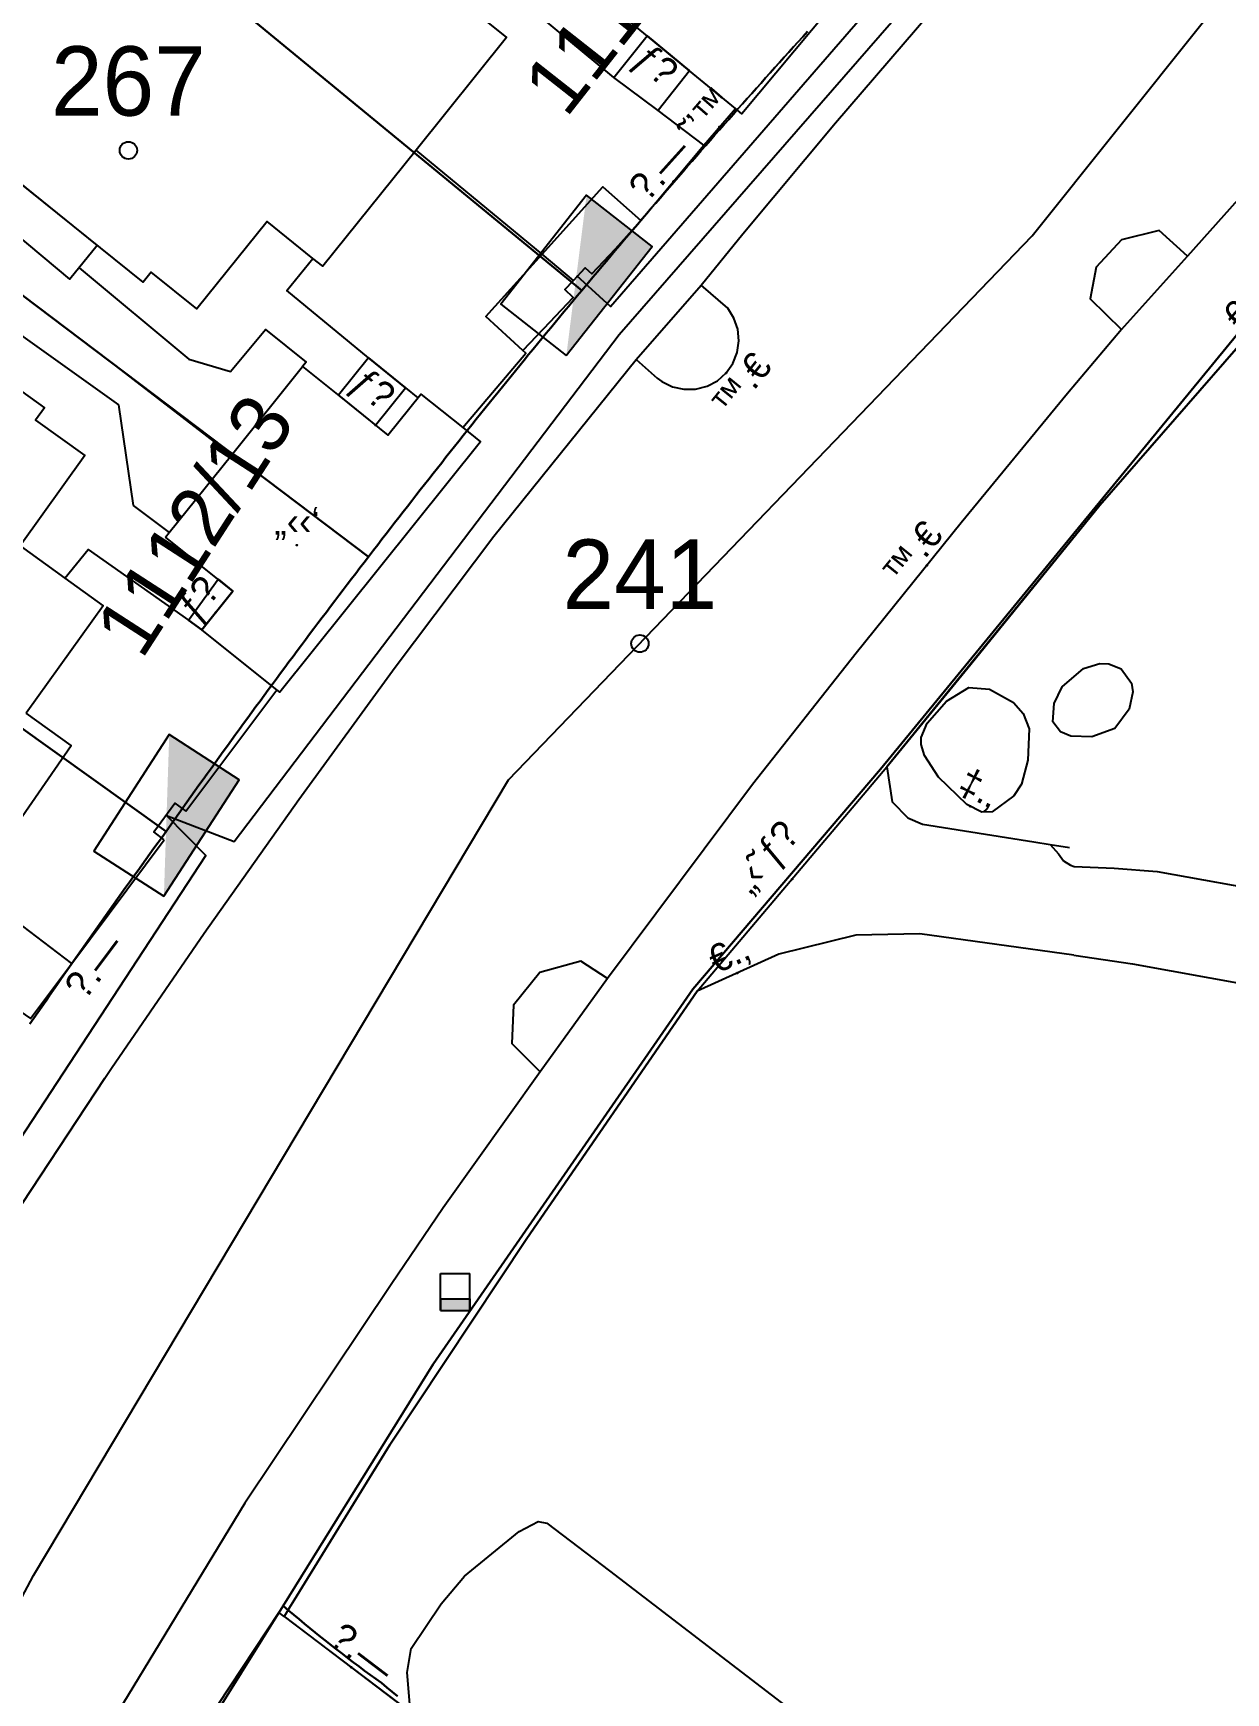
# Model space of a CAD drawing. Header units: metres. Extents: x 218299 to 220222, y 572714 to 574340.
# Drawn here: x 218821.99 to 218856.38, y 573582.81 to 573630.65 of the extents above; entities that cross this region are included whole.
import ezdxf
from ezdxf.enums import TextEntityAlignment as Align

# ---------------------------------------------------------------- set-up
doc = ezdxf.new("R2010")
doc.units = ezdxf.units.M
doc.header["$MEASUREMENT"] = 0
for name, color, linetype in [('1602', 44, 'Continuous'), ('1603', 44, 'Continuous'), ('6151', 102, 'CABLEUNDEXIST03'), ('6261', 7, 'Continuous'), ('A_POINTS', 2, 'Continuous'), ('M2200', 253, 'Continuous'), ('M2207', 253, 'Continuous'), ('M2220', 253, 'Continuous'), ('M2401', 7, 'Continuous'), ('M2404', 7, 'Continuous'), ('M2407', 253, 'Continuous'), ('M2408', 253, 'Continuous'), ('M2412', 253, 'Continuous'), ('M2420', 253, 'Continuous'), ('M2601', 253, 'Continuous'), ('M2602', 253, 'Continuous'), ('M2604', 253, 'Continuous'), ('M2605', 253, 'Continuous'), ('M2612', 253, 'Continuous'), ('M2802', 253, 'Continuous'), ('M5235', 253, 'Continuous')]:
    doc.layers.add(name, color=color, linetype=linetype)
doc.styles.add('HEBTXT', font='HEBTXT')
doc.styles.add('MAVAT_HEBTXT', font='HEBTXT')
doc.linetypes.add('CABLEUNDEXIST03', pattern='A,3.5,[222,elecad.shx,S=0.01,R=0,X=0,Y=0],1.5', length=5)

# ---------------------------------------------------------------- blocks, each defined once
blk = doc.blocks.new('6261')
blk.add_lwpolyline([(-2, -1.2), (2, -1.2), (2, 1.2), (-2, 1.2)], close=True)
at = {"color": 0}
blk.add_solid([(2, 1.2), (-2, -1.2), (2, -1.2)], dxfattribs=at)
at = {"color": 0, "style": 'HEBTXT'}
blk.add_attdef('PIL_NAME', (2.689, 2.418), '', height=1.7, dxfattribs=at)
at = {"style": 'HEBTXT'}
blk.add_attdef('CAMUT_MONIM', (2.489, 0.218), '', height=1.7, dxfattribs=at)
at = {"color": 0, "style": 'HEBTXT', "flags": 1}
for tag, p in [('TYPE', (2.585, -1.773)), ('MAP_TYPE', (2.689, -3.782))]:
    blk.add_attdef(tag, p, '', height=1.7, dxfattribs=at)
blk = doc.blocks.new('1603')
at = {"layer": 'A_POINTS'}
blk.add_circle((0, 0), 0.25, dxfattribs=at)
at = {"color": 0, "style": 'HEBTXT'}
blk.add_attdef('PARCEL_NUM', text='', height=2, dxfattribs=at).set_placement((0, 1), align=Align.CENTER)
at = {"color": 0, "style": 'HEBTXT', "flags": 1}
blk.add_attdef('LOT_NUM', text='', height=2, dxfattribs=at).set_placement((0, -2.5), align=Align.CENTER)
blk = doc.blocks.new('M2404')
blk.add_circle((0, 0), 0.025)
at = {"style": 'MAVAT_HEBTXT'}
blk.add_attdef('NAME', text='', height=0.8, dxfattribs=at).set_placement((0, 1.592), align=Align.MIDDLE)
blk = doc.blocks.new('M2408')
blk.add_circle((0, 0), 0.025)
at = {"style": 'MAVAT_HEBTXT'}
blk.add_attdef('NAME', text='', height=0.8, dxfattribs=at).set_placement((0, 1.592), align=Align.MIDDLE)
blk = doc.blocks.new('M2602')
blk.add_circle((0, 0), 0.025)
at = {"style": 'MAVAT_HEBTXT'}
blk.add_attdef('NAME', text='', height=0.8, dxfattribs=at).set_placement((0, 1.592), align=Align.MIDDLE)
blk = doc.blocks.new('M2604')
blk.add_circle((0, 0), 0.025)
at = {"style": 'MAVAT_HEBTXT'}
blk.add_attdef('NAME', text='', height=0.8, dxfattribs=at).set_placement((0, 1.592), align=Align.MIDDLE)
blk = doc.blocks.new('M2605')
blk.add_circle((0, 0), 0.025)
at = {"style": 'MAVAT_HEBTXT'}
blk.add_attdef('NAME', text='', height=0.8, dxfattribs=at).set_placement((0, 1.592), align=Align.MIDDLE)
blk = doc.blocks.new('M2612')
blk.add_circle((0, 0), 0.025)
at = {"style": 'MAVAT_HEBTXT'}
blk.add_attdef('NAME', text='', height=0.8, dxfattribs=at).set_placement((0, 1.592), align=Align.MIDDLE)
blk = doc.blocks.new('M2207')
blk.add_circle((0, 0), 0.025)
at = {"style": 'MAVAT_HEBTXT'}
blk.add_attdef('NAME', text='', height=0.8, dxfattribs=at).set_placement((0, 1.592), align=Align.MIDDLE)
blk = doc.blocks.new('M2412')
blk.add_circle((0, 0), 0.025)
at = {"style": 'MAVAT_HEBTXT'}
blk.add_attdef('NAME', text='', height=0.8, dxfattribs=at).set_placement((0, 1.592), align=Align.MIDDLE)
blk = doc.blocks.new('*U89')
at = {"linetype": 'Continuous'}
for p, q in [((-0.845, 0), (-0.845, -0.663)), ((0.845, 0), (0.845, -0.663))]:
    blk.add_line(p, q, dxfattribs=at)
blk.add_solid([(-0.845, 0), (-0.845, -0.663), (0.845, -0.663)], dxfattribs=at)
at = {"linetype": 'Continuous', "extrusion": (0, 0, -1)}
blk.add_solid([(0.845, 0), (-0.845, 0), (-0.845, -0.663)], dxfattribs=at)
blk = doc.blocks.new('M5235')
for points in [[(-0.845, 1.471), (0.845, 1.471)], [(-0.845, -0.663), (-0.845, 1.471)], [(0.845, -0.663), (0.845, 1.471)], [(-0.845, 0), (0.845, 0)], [(-0.845, -0.663), (0.845, -0.663)]]:
    blk.add_lwpolyline(points)
at = {"linetype": 'Continuous'}
blk.add_blockref('*U89', (0, 0), dxfattribs=at)
at = {"style": 'MAVAT_HEBTXT', "flags": 1}
for tag, p in [('MARK', (0, 2.721)), ('HEIGHT', (0, -1.915)), ('NAME', (0, -4.483))]:
    blk.add_attdef(tag, text='', height=0.8, dxfattribs=at).set_placement(p, align=Align.MIDDLE)
blk = doc.blocks.new('111')
at = {"layer": 'M2200'}
for points in [[(218834.079, 573631.78, 583.965), (218835.642, 573630.523, 583.365), (218833.031, 573627.273, 583.276), (218830.343, 573623.929, 583.185), (218830.059, 573624.157, 583.387), (218828.737, 573625.219, 584.325), (218826.714, 573622.701, 583.785), (218825.392, 573623.763, 586.185), (218825.158, 573623.471, 586.215), (218821.073, 573626.754, 586.215), (218818.042, 573629.19, 586.215), (218818.289, 573629.497, 586.216), (218817.071, 573630.475, 583.696), (218819.382, 573633.351, 583.696)], [(218814.846, 573625.217, 585.285), (218822.312, 573619.846, 585.315), (218822.058, 573619.492, 585.315), (218823.48, 573618.469, 582.645), (218821.611, 573615.87, 582.825), (218822.907, 573614.938, 582.404), (218824.011, 573614.143, 582.045), (218821.786, 573611.05, 582.045)]]:
    blk.add_polyline3d(points, dxfattribs=at)
at = {"layer": 'M2207'}
for points in [[(218838.18, 573631.817, 582.254), (218838.284, 573631.934, 582.254), (218840.104, 573633.973, 582.254), (218838.834, 573635.107, 582.671), (218838.644, 573635.277, 582.734), (218838.861, 573635.52, 582.744), (218839.618, 573636.369, 582.78), (218839.917, 573636.704, 582.794), (218840.151, 573636.495, 582.761), (218841.313, 573635.458, 582.599), (218842.283, 573636.545, 582.269), (218842.283, 573636.545, 582.269), (218843.077, 573635.836, 582.166), (218844.37, 573634.681, 581.999), (218844.37, 573634.681, 581.999), (218845.479, 573635.924, 581.942), (218845.54, 573635.992, 581.939), (218847.428, 573634.306, 581.584), (218847.428, 573634.306, 581.584), (218842.425, 573628.32, 581.607), (218842.239, 573628.473, 581.635), (218840.919, 573629.56, 581.836), (218839.708, 573630.558, 582.021)], [(218821.073, 573626.754, 583.434), (218823.838, 573624.532, 583.434), (218823.05, 573623.552, 583.059), (218820.204, 573625.934, 583.059)], [(218825.808, 573616.121, 581.789), (218825.911, 573616.249, 581.789), (218827.707, 573618.483, 581.789), (218829.76, 573621.039, 581.789), (218829.76, 573621.039, 581.789), (218830.811, 573620.194, 581.725), (218832.22, 573619.062, 581.639), (218833.172, 573620.246, 581.549), (218834.378, 573619.277, 581.275), (218834.893, 573618.863, 581.159), (218829.098, 573611.652, 581.069), (218829.014, 573611.719, 581.08), (218828.929, 573611.787, 581.091), (218826.858, 573613.451, 581.369), (218826.858, 573613.451, 581.369), (218826.858, 573613.451, 581.369), (218827.75, 573614.561, 581.519), (218827.75, 573614.561, 581.519), (218827.75, 573614.561, 581.519), (218827.314, 573614.911, 581.579)]]:
    blk.add_polyline3d(points, close=True, dxfattribs=at)
at = {"layer": 'M2220', "lineweight": -3}
for points in [[(218829.375, 573585.245), (218829.52, 573585.48), (218832.275, 573589.954), (218836.226, 573595.906), (218841.136, 573603.029), (218846.61, 573609.495), (218849.026, 573612.462), (218852.752, 573617.038), (218858.52, 573623.657)], [(218832.866, 573582.247), (218829.23, 573585.01)]]:
    blk.add_lwpolyline(points, dxfattribs=at)
at = {"layer": 'M2401'}
for points in [[(218818.225, 573591.681, 577.314), (218824.06, 573600.527, 577.974), (218824.249, 573600.808, 577.993), (218826.918, 573604.703, 578.232), (218829.646, 573608.559, 578.433), (218832.432, 573612.375, 578.597), (218835.276, 573616.149, 578.724), (218839.374, 573621.238, 578.994), (218839.984, 573620.706, 579.024), (218840.121, 573620.605, 579.028), (218840.425, 573620.456, 579.038), (218840.755, 573620.381, 579.049), (218841.093, 573620.386, 579.061), (218841.421, 573620.47, 579.073), (218841.721, 573620.628, 579.085), (218841.974, 573620.852, 579.096), (218842.169, 573621.129, 579.105), (218842.294, 573621.444, 579.113), (218842.341, 573621.779, 579.117), (218842.309, 573622.117, 579.119), (218842.199, 573622.437, 579.118), (218842.017, 573622.723, 579.114), (218841.25, 573623.379, 579.114), (218842.455, 573624.865, 579.197), (218845.123, 573628.066, 579.359), (218847.848, 573631.22, 579.494)], [(218859.705, 573629.181, 579.417), (218855.276, 573624.219, 579.267), (218854.463, 573624.963, 579.267), (218853.377, 573624.689, 579.207), (218852.647, 573623.9, 579.147), (218852.475, 573622.991, 579.147), (218853.377, 573622.101, 579.147), (218851.812, 573620.265, 578.99), (218848.753, 573616.536, 578.725), (218845.727, 573612.778, 578.527), (218842.732, 573608.991, 578.397), (218838.548, 573603.401, 578.127), (218837.785, 573603.896, 578.217), (218836.597, 573603.573, 578.157), (218835.842, 573602.624, 577.977), (218835.789, 573601.525, 577.887), (218836.606, 573600.706, 577.887), (218833.815, 573596.787, 577.797), (218832.317, 573594.58, 577.663), (218828.09, 573588.274, 577.317), (218822.123, 573578.456, 576.837)]]:
    blk.add_polyline3d(points, dxfattribs=at)
at = {"layer": 'M2404'}
for points in [[(218818.225, 573591.681, 577.314), (218824.06, 573600.527, 577.974), (218824.249, 573600.808, 577.993), (218826.918, 573604.703, 578.232), (218829.646, 573608.559, 578.433), (218832.432, 573612.375, 578.597), (218835.276, 573616.149, 578.724), (218839.374, 573621.238, 578.994), (218839.984, 573620.706, 579.024), (218840.121, 573620.605, 579.028), (218840.425, 573620.456, 579.038), (218840.755, 573620.381, 579.049), (218841.093, 573620.386, 579.061), (218841.421, 573620.47, 579.073), (218841.721, 573620.628, 579.085), (218841.974, 573620.852, 579.096), (218842.169, 573621.129, 579.105), (218842.294, 573621.444, 579.113), (218842.341, 573621.779, 579.117), (218842.309, 573622.117, 579.119), (218842.199, 573622.437, 579.118), (218842.017, 573622.723, 579.114), (218841.25, 573623.379, 579.114), (218842.455, 573624.865, 579.197), (218845.123, 573628.066, 579.359), (218847.848, 573631.22, 579.494)], [(218859.705, 573629.181, 579.417), (218855.276, 573624.219, 579.267), (218854.463, 573624.963, 579.267), (218853.377, 573624.689, 579.207), (218852.647, 573623.9, 579.147), (218852.475, 573622.991, 579.147), (218853.377, 573622.101, 579.147), (218851.812, 573620.265, 578.99), (218848.753, 573616.536, 578.725), (218845.727, 573612.778, 578.527), (218842.732, 573608.991, 578.397), (218838.548, 573603.401, 578.127), (218837.785, 573603.896, 578.217), (218836.597, 573603.573, 578.157), (218835.842, 573602.624, 577.977), (218835.789, 573601.525, 577.887), (218836.606, 573600.706, 577.887), (218833.815, 573596.787, 577.797), (218832.317, 573594.58, 577.663), (218828.09, 573588.274, 577.317), (218822.123, 573578.456, 576.837)]]:
    blk.add_polyline3d(points, dxfattribs=at)
at = {"layer": 'M2407'}
for points in [[(218838.738, 573629.374, 580.434), (218834.782, 573632.655, 580.434)], [(218851.321, 573607.262, 578.93), (218851.554, 573606.987, 578.93), (218851.705, 573606.793, 578.93), (218851.906, 573606.662, 578.93), (218852.005, 573606.623, 578.93), (218853.167, 573606.573, 579.05), (218854.405, 573606.481, 579.14), (218857.927, 573605.849, 579.35)], [(218810.426, 573628.388, 579.75), (218810.426, 573628.388, 579.75), (218811.87, 573627.984, 579.75), (218813.183, 573627.916, 579.75), (218813.368, 573627.845, 579.75), (218824.447, 573619.93, 579.75), (218824.447, 573619.93, 579.75)], [(218823.315, 573623.882, 580.432), (218826.482, 573621.246, 580.404), (218827.679, 573620.895, 580.404), (218828.69, 573622.106, 580.404), (218829.858, 573621.16, 580.404), (218829.76, 573621.039, 580.404)], [(218824.872, 573617.031, 579.72), (218825.911, 573616.249, 579.705)], [(218823.101, 573603.827, 579.51), (218820.674, 573605.671, 579.51), (218820.723, 573606.701, 579.51), (218823.082, 573610.113, 579.51), (218821.786, 573611.05, 579.51)], [(218851.997, 573604.071, 578.975), (218853.689, 573603.816, 579.125), (218857.04, 573603.211, 579.275), (218857.574, 573603.035, 579.275), (218858.078, 573602.785, 579.279), (218858.542, 573602.467, 579.288), (218858.956, 573602.086, 579.301), (218859.311, 573601.651, 579.319), (218859.545, 573601.277, 579.335), (218862.347, 573597.381, 579.455), (218862.896, 573596.663, 579.477), (218863.506, 573595.997, 579.494), (218864.172, 573595.386, 579.506), (218864.89, 573594.837, 579.513), (218865.653, 573594.353, 579.515), (218866.456, 573593.939, 579.512), (218867.292, 573593.597, 579.503), (218868.156, 573593.33, 579.49), (218869.039, 573593.14, 579.471), (218869.936, 573593.029, 579.447), (218870.838, 573592.997, 579.419), (218871.507, 573593.026, 579.395), (218874.442, 573593.374, 579.444)]]:
    blk.add_polyline3d(points, dxfattribs=at)
at = {"layer": 'M2408'}
for points in [[(218838.783, 573624.433, 579.172), (218839.509, 573625.252, 579.172)], [(218853.377, 573622.101, 579.147), (218855.276, 573624.219, 579.267)], [(218839.374, 573621.238, 578.994), (218841.25, 573623.379, 579.114)], [(218836.889, 573622.316, 579.06), (218836.107, 573621.502, 579.06)], [(218841.136, 573603.029, 578.214), (218846.61, 573609.495, 578.664)], [(218838.548, 573603.401, 578.127), (218836.606, 573600.706, 577.887)]]:
    blk.add_polyline3d(points, dxfattribs=at)
at = {"layer": 'M2412'}
for points in [[(218838.738, 573629.374, 580.434), (218839.697, 573630.567, 580.434), (218840.919, 573629.56, 579.444), (218840.01, 573628.417, 579.444)], [(218831.656, 573621.287, 580.359), (218830.791, 573620.211, 580.389), (218831.862, 573619.35, 578.769), (218832.727, 573620.426, 578.769)], [(218826.471, 573613.725, 579.51), (218827.321, 573614.906, 579.51), (218827.75, 573614.561, 579.24), (218826.858, 573613.451, 579.24)]]:
    blk.add_polyline3d(points, close=True, dxfattribs=at)
at = {"layer": 'M2420', "linetype": 'Continuous', "lineweight": -3}
blk.add_lwpolyline([(218808, 573559.81), (218822, 573586.19), (218835.7, 573609.12), (218850.8, 573624.81), (218863.09, 573640.19), (218894.3, 573667.88), (218905.3, 573675), (218908.988, 573677.282)], dxfattribs=at)
at = {"layer": 'M2601'}
blk.add_polyline3d([(218829.23, 573585.009, 579), (218829.073, 573585.124, 579), (218827.319, 573582.454, 579.045), (218827.51, 573582.352, 579.045), (218827.264, 573581.929, 579.042), (218824.696, 573577.499, 579.015), (218822.066, 573572.995, 578.775), (218822.066, 573572.995, 578.775)], dxfattribs=at)
at = {"layer": 'M2602'}
for points in [[(218873.147, 573629.856, 580.5), (218873.147, 573629.856, 580.5), (218868.562, 573634.567, 580.56), (218868.562, 573634.567, 580.56), (218865.275, 573631.164, 580.29), (218858.52, 573623.657, 579.96), (218852.752, 573617.038, 579.72), (218846.61, 573609.495, 579.18), (218846.61, 573609.495, 579.18), (218846.757, 573608.49, 579.24), (218847.209, 573608.024, 579.24), (218847.638, 573607.845, 579.24), (218850.844, 573607.337, 579.3), (218851.321, 573607.262, 579.272), (218851.873, 573607.174, 579.24)], [(218836.668, 573624.279, 582.294), (218836.668, 573624.279, 582.294), (218833.031, 573627.273, 582.294)], [(218831.656, 573621.287, 580.599), (218831.656, 573621.287, 580.599), (218829.309, 573623.23, 580.599), (218830.059, 573624.157, 580.599)], [(218837.567, 573623.521, 580.404), (218836.668, 573624.279, 580.404)], [(218836.889, 573622.316, 580.584), (218836.889, 573622.316, 580.584), (218837.564, 573623.032, 580.584), (218837.321, 573623.261, 580.584), (218837.567, 573623.521, 580.584), (218837.912, 573623.887, 580.584), (218838.1, 573623.709, 580.584), (218838.783, 573624.433, 580.584), (218838.783, 573624.433, 580.584)], [(218824.447, 573619.93, 579.87), (218824.872, 573617.031, 579.87), (218824.872, 573617.031, 579.87)], [(218822.907, 573614.938, 580.11), (218823.577, 573615.764, 580.11), (218826.471, 573613.725, 580.11), (218826.858, 573613.451, 580.11)], [(218825.772, 573607.392, 579.51), (218825.466, 573607.621, 579.369), (218826.074, 573608.452, 579.394), (218826.389, 573608.216, 579.51)], [(218851.997, 573604.071, 579.27), (218851.997, 573604.071, 579.27), (218847.556, 573604.687, 579.24), (218845.708, 573604.646, 579.15), (218843.497, 573604.099, 579.06), (218841.136, 573603.029, 578.94), (218841.136, 573603.029, 578.94), (218836.226, 573595.906, 578.46), (218836.226, 573595.906, 578.46)]]:
    blk.add_polyline3d(points, dxfattribs=at)
at = {"layer": 'M2604'}
for points in [[(218852.278, 573612.33, 580.11), (218852.753, 573612.474, 580.11), (218853.006, 573612.465, 580.11), (218853.36, 573612.324, 580.11), (218853.665, 573611.908, 580.11), (218853.703, 573611.659, 580.11), (218853.594, 573611.159, 580.11), (218853.18, 573610.608, 580.11), (218852.523, 573610.359, 580.11), (218851.914, 573610.379, 580.11), (218851.612, 573610.512, 580.11), (218851.389, 573610.8, 580.11), (218851.436, 573611.328, 580.11), (218851.66, 573611.807, 580.11), (218852.278, 573612.33, 580.11)], [(218849.567, 573611.74, 580.11), (218850.261, 573611.353, 580.11), (218850.534, 573611.036, 580.11), (218850.709, 573610.595, 580.11), (218850.676, 573609.694, 580.11), (218850.489, 573608.997, 580.11), (218850.266, 573608.66, 580.11), (218849.648, 573608.204, 580.11), (218849.344, 573608.191, 580.11), (218848.913, 573608.411, 580.11), (218848.097, 573609.202, 580.11), (218847.689, 573609.822, 580.11), (218847.595, 573610.144, 580.11), (218847.599, 573610.347, 580.11), (218847.77, 573610.756, 580.11), (218848.329, 573611.39, 580.11), (218848.97, 573611.783, 580.11), (218849.567, 573611.74, 580.11)]]:
    blk.add_polyline3d(points, dxfattribs=at)
at = {"layer": 'M2605'}
for points in [[(218813.971, 573633.096, 580.5), (218813.971, 573633.096, 580.5), (218811.901, 573630.453, 580.5), (218814.87, 573628.214, 580.464), (218814.897, 573628.194, 580.463), (218824.149, 573621.218, 580.35), (218827.707, 573618.483, 580.35)], [(218834.378, 573619.277, 580.464), (218836.193, 573621.424, 580.464), (218836.107, 573621.502, 580.464), (218835.042, 573622.477, 580.464), (218836.668, 573624.279, 580.464), (218838.42, 573626.223, 580.464), (218839.509, 573625.252, 580.464), (218839.509, 573625.252, 580.464), (218841.331, 573627.424, 580.464), (218841.331, 573627.424, 580.464), (218840.01, 573628.417, 580.464), (218838.738, 573629.374, 580.464), (218838.738, 573629.374, 580.464)], [(218831.656, 573621.287, 580.359), (218833.086, 573620.138, 580.359)], [(218826.389, 573608.216, 579.51), (218829.014, 573611.719, 579.51)], [(218816.411, 573602.62, 579.51), (218817.976, 573604.958, 579.51), (218821.914, 573602.243, 579.51), (218822.866, 573603.513, 579.51), (218823.101, 573603.827, 579.51), (218825.772, 573607.392, 579.51)], [(218836.226, 573595.906, 578.16), (218832.275, 573589.954, 577.95), (218829.52, 573585.48, 577.787), (218829.375, 573585.245, 577.779), (218829.23, 573585.009, 577.77), (218829.23, 573585.009, 577.77), (218832.866, 573582.247, 577.995), (218833.895, 573581.466, 578.059), (218835.034, 573580.6, 578.13), (218836.281, 573579.703, 578.153), (218837.573, 573578.872, 578.171), (218838.907, 573578.109, 578.185), (218840.278, 573577.416, 578.193), (218841.684, 573576.796, 578.197), (218843.12, 573576.249, 578.195), (218844.354, 573575.846, 578.19)]]:
    blk.add_polyline3d(points, dxfattribs=at)
at = {"layer": 'M2612'}
blk.add_polyline3d([(218841.331, 573627.424, 581.154), (218842.239, 573628.473, 581.154)], dxfattribs=at)
at = {"layer": 'M2802'}
blk.add_polyline3d([(218832.866, 573582.247, 577.995), (218832.772, 573583.386, 577.876), (218832.894, 573584.085, 577.852), (218833.752, 573585.368, 577.936), (218834.43, 573586.163, 577.97), (218836.001, 573587.46, 578.056), (218836.552, 573587.744, 578.136), (218836.806, 573587.693, 578.176), (218838.613, 573586.322, 578.356), (218844.266, 573581.988, 578.536)], dxfattribs=at)
at = {"layer": 'M2207'}
ref = blk.add_blockref('M2207', (218829.597, 573615.89), dxfattribs=dict(at, xscale=0.5, yscale=0.5, zscale=0.5))
ref.add_attrib('NAME', '„‹‹‘', dxfattribs={"layer": '0', "height": 0.8, "style": 'MAVAT_HEBTXT'}).set_placement((218829.597, 573616.515), align=Align.MIDDLE)
at = {"layer": 'M2404'}
ref = blk.add_blockref('M2404', (218841.974, 573620.852), dxfattribs=dict(at, xscale=0.5, yscale=0.5, zscale=0.5))
ref.add_attrib('NAME', '™.€', dxfattribs={"layer": '0', "height": 0.8, "rotation": 51.1519, "style": 'MAVAT_HEBTXT'}).set_placement((218842.403, 573620.507), align=Align.MIDDLE)
ref = blk.add_blockref('M2404', (218847.762, 573615.305), dxfattribs=dict(at, xscale=0.5, yscale=0.5, zscale=0.5))
ref.add_attrib('NAME', '™.€', dxfattribs={"layer": '0', "height": 0.8, "rotation": 51.1519, "style": 'MAVAT_HEBTXT'}).set_placement((218847.334, 573615.65), align=Align.MIDDLE)
at = {"layer": 'M2408'}
ref = blk.add_blockref('M2408', (218843.873, 573606.262), dxfattribs=dict(at, xscale=0.5, yscale=0.5, zscale=0.5))
ref.add_attrib('NAME', '„‹˜ƒ\x8e', dxfattribs={"layer": '0', "height": 0.8, "rotation": 49.751, "style": 'MAVAT_HEBTXT'}).set_placement((218843.186, 573606.843), align=Align.MIDDLE)
at = {"layer": 'M2412'}
ref = blk.add_blockref('M2412', (218840.899, 573629.577), dxfattribs=dict(at, xscale=0.5, yscale=0.5, zscale=0.5))
ref.add_attrib('NAME', 'ƒ\x8e', dxfattribs={"layer": '0', "height": 0.8, "rotation": 320.5247, "style": 'MAVAT_HEBTXT'}).set_placement((218839.883, 573629.665), align=Align.MIDDLE)
ref = blk.add_blockref('M2412', (218831.856, 573619.354), dxfattribs=dict(at, xscale=0.5, yscale=0.5, zscale=0.5))
ref.add_attrib('NAME', 'ƒ\x8e', dxfattribs={"layer": '0', "height": 0.8, "rotation": 321.2143, "style": 'MAVAT_HEBTXT'}).set_placement((218831.727, 573620.328), align=Align.MIDDLE)
ref = blk.add_blockref('M2412', (218827.261, 573613.952), dxfattribs=dict(at, xscale=0.5, yscale=0.5, zscale=0.5))
ref.add_attrib('NAME', 'ƒ\x8e', dxfattribs={"layer": '0', "height": 0.8, "rotation": 51.213, "style": 'MAVAT_HEBTXT'}).set_placement((218826.832, 573614.297), align=Align.MIDDLE)
at = {"layer": 'M2602'}
ref = blk.add_blockref('M2602', (218857.361, 573622.327), dxfattribs=dict(at, xscale=0.5, yscale=0.5, zscale=0.5))
ref.add_attrib('NAME', '€.‚', dxfattribs={"layer": '0', "height": 0.8, "rotation": 48.9341, "style": 'MAVAT_HEBTXT'}).set_placement((218856.946, 573622.688), align=Align.MIDDLE)
ref = blk.add_blockref('M2602', (218842.294, 573603.553), dxfattribs=dict(at, xscale=0.5, yscale=0.5, zscale=0.5))
ref.add_attrib('NAME', '€.‚', dxfattribs={"layer": '0', "height": 0.8, "rotation": 24.3809, "style": 'MAVAT_HEBTXT'}).set_placement((218842.066, 573604.054), align=Align.MIDDLE)
at = {"layer": 'M2604'}
ref = blk.add_blockref('M2604', (218849.009, 573608.362), dxfattribs=dict(at, xscale=0.5, yscale=0.5, zscale=0.5))
ref.add_attrib('NAME', '‡.‚', dxfattribs={"layer": '0', "height": 0.8, "rotation": 332.9368, "style": 'MAVAT_HEBTXT'}).set_placement((218849.259, 573608.852), align=Align.MIDDLE)
at = {"layer": 'M2605'}
ref = blk.add_blockref('M2605', (218840.452, 573626.377), dxfattribs=dict(at, xscale=0.5, yscale=0.5, zscale=0.5))
ref.add_attrib('NAME', '\x9a.—', dxfattribs={"layer": '0', "height": 0.8, "rotation": 47.9519, "style": 'MAVAT_HEBTXT'}).set_placement((218840.044, 573626.745), align=Align.MIDDLE)
ref = blk.add_blockref('M2605', (218823.3, 573604.093), dxfattribs=dict(at, xscale=0.5, yscale=0.5, zscale=0.5))
ref.add_attrib('NAME', '\x9a.—', dxfattribs={"layer": '0', "height": 0.8, "rotation": 53.16, "style": 'MAVAT_HEBTXT'}).set_placement((218823.74, 573603.764), align=Align.MIDDLE)
ref = blk.add_blockref('M2605', (218831.162, 573583.542), dxfattribs=dict(at, xscale=0.5, yscale=0.5, zscale=0.5))
ref.add_attrib('NAME', '\x9a.—', dxfattribs={"layer": '0', "height": 0.8, "rotation": 322.7736, "style": 'MAVAT_HEBTXT'}).set_placement((218831.495, 573583.98), align=Align.MIDDLE)
at = {"layer": 'M2612'}
ref = blk.add_blockref('M2612', (218841.785, 573627.949), dxfattribs=dict(at, xscale=0.5, yscale=0.5, zscale=0.5))
ref.add_attrib('NAME', '˜’™', dxfattribs={"layer": '0', "height": 0.8, "rotation": 49.1064, "style": 'MAVAT_HEBTXT'}).set_placement((218841.369, 573628.309), align=Align.MIDDLE)
at = {"layer": 'M5235', "xscale": 0.5, "yscale": 0.5, "zscale": 0.5}
blk.add_blockref('M5235', (218834.162, 573594.158, 577.687), dxfattribs=at)

msp = doc.modelspace()

# ---------------------------------------------------------------- linework, layer by layer
at = {"layer": '1602'}
for points in [[(218982.8, 573707.78), (218955.52, 573696.418), (218938, 573687.57), (218923.066, 573678.725), (218900.09, 573662.49), (218885.79, 573650.65), (218882.05, 573647.67), (218870.78, 573637.05), (218868.49, 573634.71), (218857.01, 573622.33), (218846.42, 573609.43), (218841.01, 573603.09), (218833.52, 573592.28), (218829.2, 573585.31), (218826.78, 573581.43)], [(218818.509, 573639.095), (218837.808, 573623.23), (218837.6798, 573623.0765), (218837.5517, 573622.9229), (218837.4237, 573622.7692), (218837.2959, 573622.6154), (218837.1682, 573622.4615), (218837.0406, 573622.3074), (218836.9132, 573622.1533), (218836.7859, 573621.999), (218836.6587, 573621.8447), (218836.5317, 573621.6902), (218836.4048, 573621.5356), (218836.278, 573621.3809), (218836.1514, 573621.2261), (218836.0248, 573621.0712), (218835.8985, 573620.9162), (218835.7722, 573620.7611), (218835.6461, 573620.6059), (218835.5201, 573620.4506), (218835.3943, 573620.2951), (218835.2685, 573620.1396), (218835.1429, 573619.9839), (218835.0175, 573619.8282), (218834.8922, 573619.6723), (218834.767, 573619.5163), (218834.6419, 573619.3603), (218834.517, 573619.2041), (218834.3922, 573619.0478), (218834.2675, 573618.8914), (218834.143, 573618.7349), (218834.0186, 573618.5783), (218833.8944, 573618.4216), (218833.7702, 573618.2647), (218833.6462, 573618.1078), (218833.5224, 573617.9508), (218833.3987, 573617.7936), (218833.2751, 573617.6364), (218833.1516, 573617.479), (218833.0283, 573617.3216), (218832.9051, 573617.164), (218832.782, 573617.0064), (218832.6591, 573616.8486), (218832.5363, 573616.6907), (218832.4137, 573616.5328), (218832.2912, 573616.3747), (218832.1688, 573616.2165), (218832.0465, 573616.0582), (218831.9244, 573615.8998), (218831.8024, 573615.7413), (218831.657, 573615.552), (218811.73, 573630.6)], [(218844.318, 573630.695), (218844.1835, 573630.547), (218844.0491, 573630.3989), (218843.9148, 573630.2507), (218843.7806, 573630.1024), (218843.6466, 573629.9539), (218843.5127, 573629.8054), (218843.3789, 573629.6567), (218843.2453, 573629.5079), (218843.1117, 573629.359), (218842.9783, 573629.21), (218842.8451, 573629.0609), (218842.7119, 573628.9116), (218842.5789, 573628.7623), (218842.446, 573628.6128), (218842.3132, 573628.4632), (218842.1806, 573628.3135), (218842.0481, 573628.1637), (218841.9157, 573628.0138), (218841.7835, 573627.8638), (218841.6513, 573627.7136), (218841.5194, 573627.5634), (218841.3875, 573627.413), (218841.2557, 573627.2625), (218841.1241, 573627.1119), (218840.9926, 573626.9612), (218840.8613, 573626.8104), (218840.7301, 573626.6595), (218840.599, 573626.5084), (218840.468, 573626.3573), (218840.3372, 573626.206), (218840.2064, 573626.0547), (218840.0759, 573625.9032), (218839.9454, 573625.7516), (218839.8151, 573625.5999), (218839.6849, 573625.448), (218839.5548, 573625.2961), (218839.4249, 573625.1441), (218839.2951, 573624.9919), (218839.1654, 573624.8397), (218839.0358, 573624.6873), (218838.9064, 573624.5348), (218838.7771, 573624.3822), (218838.648, 573624.2295), (218838.5189, 573624.0767), (218838.39, 573623.9238), (218838.2613, 573623.7708), (218838.1326, 573623.6176), (218838.0041, 573623.4644), (218837.808, 573623.23), (218818.509, 573639.095)], [(218811.73, 573630.6), (218831.657, 573615.552), (218831.5351, 573615.3934), (218831.4134, 573615.2348), (218831.2917, 573615.076), (218831.1702, 573614.9171), (218831.0489, 573614.7581), (218830.9277, 573614.5991), (218830.8066, 573614.4399), (218830.6857, 573614.2806), (218830.5649, 573614.1212), (218830.4442, 573613.9617), (218830.3236, 573613.8021), (218830.2032, 573613.6424), (218830.083, 573613.4826), (218829.9628, 573613.3227), (218829.8429, 573613.1627), (218829.723, 573613.0026), (218829.6033, 573612.8424), (218829.4837, 573612.6821), (218829.3642, 573612.5217), (218829.2449, 573612.3611), (218829.1258, 573612.2005), (218829.0067, 573612.0398), (218828.8878, 573611.879), (218828.7691, 573611.7181), (218828.6504, 573611.5571), (218828.5319, 573611.3959), (218828.4136, 573611.2347), (218828.2954, 573611.0734), (218828.1773, 573610.912), (218828.0594, 573610.7504), (218827.9416, 573610.5888), (218827.8239, 573610.4271), (218827.7064, 573610.2653), (218827.589, 573610.1033), (218827.4717, 573609.9413), (218827.3546, 573609.7792), (218827.2376, 573609.617), (218827.1208, 573609.4546), (218827.0041, 573609.2922), (218826.8875, 573609.1297), (218826.7711, 573608.9671), (218826.6548, 573608.8044), (218826.5387, 573608.6415), (218826.4227, 573608.4786), (218826.3068, 573608.3156), (218826.1911, 573608.1525), (218826.0755, 573607.9893), (218825.96, 573607.826), (218825.826, 573607.636), (218805.507, 573622.168)], [(218821.8977, 573602.0857), (218822.0109, 573602.2506), (218822.1243, 573602.4154), (218822.2378, 573602.58), (218822.3515, 573602.7446), (218822.4653, 573602.9091), (218822.5792, 573603.0734), (218822.6933, 573603.2377), (218822.8075, 573603.4019), (218822.9219, 573603.566), (218823.0364, 573603.7299), (218823.151, 573603.8938), (218823.2658, 573604.0576), (218823.3807, 573604.2213), (218823.4958, 573604.3849), (218823.611, 573604.5484), (218823.7263, 573604.7118), (218823.8418, 573604.8751), (218823.9574, 573605.0383), (218824.0731, 573605.2014), (218824.189, 573605.3644), (218824.3051, 573605.5273), (218824.4212, 573605.6901), (218824.5375, 573605.8528), (218824.654, 573606.0154), (218824.7706, 573606.1779), (218824.8873, 573606.3403), (218825.0041, 573606.5026), (218825.1211, 573606.6648), (218825.2383, 573606.8269), (218825.3555, 573606.989), (218825.4729, 573607.1509), (218825.5905, 573607.3127), (218825.7082, 573607.4744), (218825.826, 573607.636), (218825.96, 573607.826), (218826.0755, 573607.9893), (218826.1911, 573608.1525), (218826.3068, 573608.3156), (218826.4227, 573608.4786), (218826.5387, 573608.6415), (218826.6548, 573608.8044), (218826.7711, 573608.9671), (218826.8875, 573609.1297), (218827.0041, 573609.2922), (218827.1208, 573609.4546), (218827.2376, 573609.617), (218827.3546, 573609.7792), (218827.4717, 573609.9413), (218827.589, 573610.1033), (218827.7064, 573610.2653), (218827.8239, 573610.4271), (218827.9416, 573610.5888), (218828.0594, 573610.7504), (218828.1773, 573610.912), (218828.2954, 573611.0734), (218828.4136, 573611.2347), (218828.5319, 573611.3959), (218828.6504, 573611.5571), (218828.7691, 573611.7181), (218828.8878, 573611.879), (218829.0067, 573612.0398), (218829.1258, 573612.2005), (218829.2449, 573612.3611), (218829.3642, 573612.5217), (218829.4837, 573612.6821), (218829.6033, 573612.8424), (218829.723, 573613.0026), (218829.8429, 573613.1627), (218829.9628, 573613.3227), (218830.083, 573613.4826), (218830.2032, 573613.6424), (218830.3236, 573613.8021), (218830.4442, 573613.9617), (218830.5649, 573614.1212), (218830.6857, 573614.2806), (218830.8066, 573614.4399), (218830.9277, 573614.5991), (218831.0489, 573614.7581), (218831.1702, 573614.9171), (218831.2917, 573615.076), (218831.4134, 573615.2348), (218831.5351, 573615.3934), (218831.657, 573615.552), (218831.8024, 573615.7413), (218831.9244, 573615.8998), (218832.0465, 573616.0582), (218832.1688, 573616.2165), (218832.2912, 573616.3747), (218832.4137, 573616.5328), (218832.5363, 573616.6907), (218832.6591, 573616.8486), (218832.782, 573617.0064), (218832.9051, 573617.164), (218833.0283, 573617.3216), (218833.1516, 573617.479), (218833.2751, 573617.6364), (218833.3987, 573617.7936), (218833.5224, 573617.9508), (218833.6462, 573618.1078), (218833.7702, 573618.2647), (218833.8944, 573618.4216), (218834.0186, 573618.5783), (218834.143, 573618.7349), (218834.2675, 573618.8914), (218834.3922, 573619.0478), (218834.517, 573619.2041), (218834.6419, 573619.3603), (218834.767, 573619.5163), (218834.8922, 573619.6723), (218835.0175, 573619.8282), (218835.1429, 573619.9839), (218835.2685, 573620.1396), (218835.3943, 573620.2951), (218835.5201, 573620.4506), (218835.6461, 573620.6059), (218835.7722, 573620.7611), (218835.8985, 573620.9162), (218836.0248, 573621.0712), (218836.1514, 573621.2261), (218836.278, 573621.3809), (218836.4048, 573621.5356), (218836.5317, 573621.6902), (218836.6587, 573621.8447), (218836.7859, 573621.999), (218836.9132, 573622.1533), (218837.0406, 573622.3074), (218837.1682, 573622.4615), (218837.2959, 573622.6154), (218837.4237, 573622.7692), (218837.5517, 573622.9229), (218837.6798, 573623.0765), (218837.808, 573623.23), (218838.0041, 573623.4644), (218838.1326, 573623.6176), (218838.2613, 573623.7708), (218838.39, 573623.9238), (218838.5189, 573624.0767), (218838.648, 573624.2295), (218838.7771, 573624.3822), (218838.9064, 573624.5348), (218839.0358, 573624.6873), (218839.1654, 573624.8397), (218839.2951, 573624.9919), (218839.4249, 573625.1441), (218839.5548, 573625.2961), (218839.6849, 573625.448), (218839.8151, 573625.5999), (218839.9454, 573625.7516), (218840.0759, 573625.9032), (218840.2064, 573626.0547), (218840.3372, 573626.206), (218840.468, 573626.3573), (218840.599, 573626.5084), (218840.7301, 573626.6595), (218840.8613, 573626.8104), (218840.9926, 573626.9612), (218841.1241, 573627.1119), (218841.2557, 573627.2625), (218841.3875, 573627.413), (218841.5194, 573627.5634), (218841.6513, 573627.7136), (218841.7835, 573627.8638), (218841.9157, 573628.0138), (218842.0481, 573628.1637), (218842.1806, 573628.3135), (218842.3132, 573628.4632), (218842.446, 573628.6128), (218842.5789, 573628.7623), (218842.7119, 573628.9116), (218842.8451, 573629.0609), (218842.9783, 573629.21), (218843.1117, 573629.359), (218843.2453, 573629.5079), (218843.3789, 573629.6567), (218843.5127, 573629.8054), (218843.6466, 573629.9539), (218843.7806, 573630.1024), (218843.9148, 573630.2507), (218844.0491, 573630.3989), (218844.1835, 573630.547), (218844.318, 573630.695)], [(218805.507, 573622.168), (218825.826, 573607.636), (218825.7082, 573607.4744), (218825.5905, 573607.3127), (218825.4729, 573607.1509), (218825.3555, 573606.989), (218825.2383, 573606.8269), (218825.1211, 573606.6648), (218825.0041, 573606.5026), (218824.8873, 573606.3403), (218824.7706, 573606.1779), (218824.654, 573606.0154), (218824.5375, 573605.8528), (218824.4212, 573605.6901), (218824.3051, 573605.5273), (218824.189, 573605.3644), (218824.0731, 573605.2014), (218823.9574, 573605.0383), (218823.8418, 573604.8751), (218823.7263, 573604.7118), (218823.611, 573604.5484), (218823.4958, 573604.3849), (218823.3807, 573604.2213), (218823.2658, 573604.0576), (218823.151, 573603.8938), (218823.0364, 573603.7299), (218822.9219, 573603.566), (218822.8075, 573603.4019), (218822.6933, 573603.2377), (218822.5792, 573603.0734), (218822.4653, 573602.9091), (218822.3515, 573602.7446), (218822.2378, 573602.58), (218822.1243, 573602.4154), (218822.0109, 573602.2506), (218821.8977, 573602.0857)], [(218832.4928, 573582.7081), (218832.338, 573582.8347), (218832.1837, 573582.962), (218832.03, 573583.09), (218831.7085, 573583.3242), (218831.5476, 573583.4431), (218831.3873, 573583.5626), (218831.2275, 573583.6829), (218831.0682, 573583.8039), (218830.9095, 573583.9256), (218830.7513, 573584.0479), (218830.5937, 573584.171), (218830.4366, 573584.2948), (218830.28, 573584.4193), (218830.1241, 573584.5445), (218829.9686, 573584.6704), (218829.8138, 573584.7969), (218829.6595, 573584.9242), (218829.5058, 573585.0521), (218829.3526, 573585.1807), (218829.2, 573585.31), (218833.52, 573592.28), (218841.01, 573603.09), (218846.42, 573609.43), (218857.01, 573622.33)], [(218826.78, 573581.43), (218829.2, 573585.31), (218829.3526, 573585.1807), (218829.5058, 573585.0521), (218829.6595, 573584.9242), (218829.8138, 573584.7969), (218829.9686, 573584.6704), (218830.1241, 573584.5445), (218830.28, 573584.4193), (218830.4366, 573584.2948), (218830.5937, 573584.171), (218830.7513, 573584.0479), (218830.9095, 573583.9256), (218831.0682, 573583.8039), (218831.2275, 573583.6829), (218831.3873, 573583.5626), (218831.5476, 573583.4431), (218831.7085, 573583.3242), (218832.03, 573583.09), (218832.1837, 573582.962), (218832.338, 573582.8347), (218832.4928, 573582.7081)]]:
    msp.add_lwpolyline(points, dxfattribs=at)
at = {"layer": '6151'}
for points in [[(218825.8365, 573608.0981), (218827.7816, 573607.3444), (218838.8867, 573621.9573), (218849.4874, 573634.1307), (218857.29, 573642.3782), (218865.7712, 573650.9646), (218877.0795, 573661.0198), (218882.8784, 573666.4042), (218899.5015, 573679.1709), (218907.6435, 573684.9328), (218919.9695, 573692.2765), (218919.3544, 573694.7744), (218919.4373, 573694.8332), (218919.5392, 573694.8327), (218919.5378, 573694.9044)], [(218837.6567, 573623.666), (218838.6337, 573622.7735), (218848.9319, 573634.6349), (218851.4122, 573637.2566), (218850.5576, 573638.5447)], [(218814.754, 573591.4894), (218816.2491, 573590.5973), (218826.969, 573606.9384), (218825.8365, 573608.0981)]]:
    msp.add_lwpolyline(points, dxfattribs=at)

# ---------------------------------------------------------------- block references
msp.add_blockref('111', (0, 0))
at = {"layer": '1603'}
for p, values in [((218824.7354, 573627.2703), {'PARCEL_NUM': '267'}), ((218839.4854, 573613.0523), {'PARCEL_NUM': '241'})]:
    msp.add_blockref('1603', p, dxfattribs=at).add_auto_attribs(values)
at = {"layer": '6261'}
ref = msp.add_blockref('6261', (218837.6567, 573623.666), dxfattribs=dict(at, rotation=51.81999999998401))
ref.add_attrib('PIL_NAME', '1112/12', (218837.3584, 573628.1759), dxfattribs={"layer": '0', "color": 0, "height": 1.7, "rotation": 51.82, "style": 'HEBTXT'})
ref = msp.add_blockref('6261', (218825.8365, 573608.0981), dxfattribs=dict(at, rotation=57.13999999998237))
ref.add_attrib('PIL_NAME', '1112/13', (218825.1213, 573612.5609), dxfattribs={"layer": '0', "color": 0, "height": 1.7, "rotation": 57.14, "style": 'HEBTXT'})

doc.saveas('drawing.dxf')
